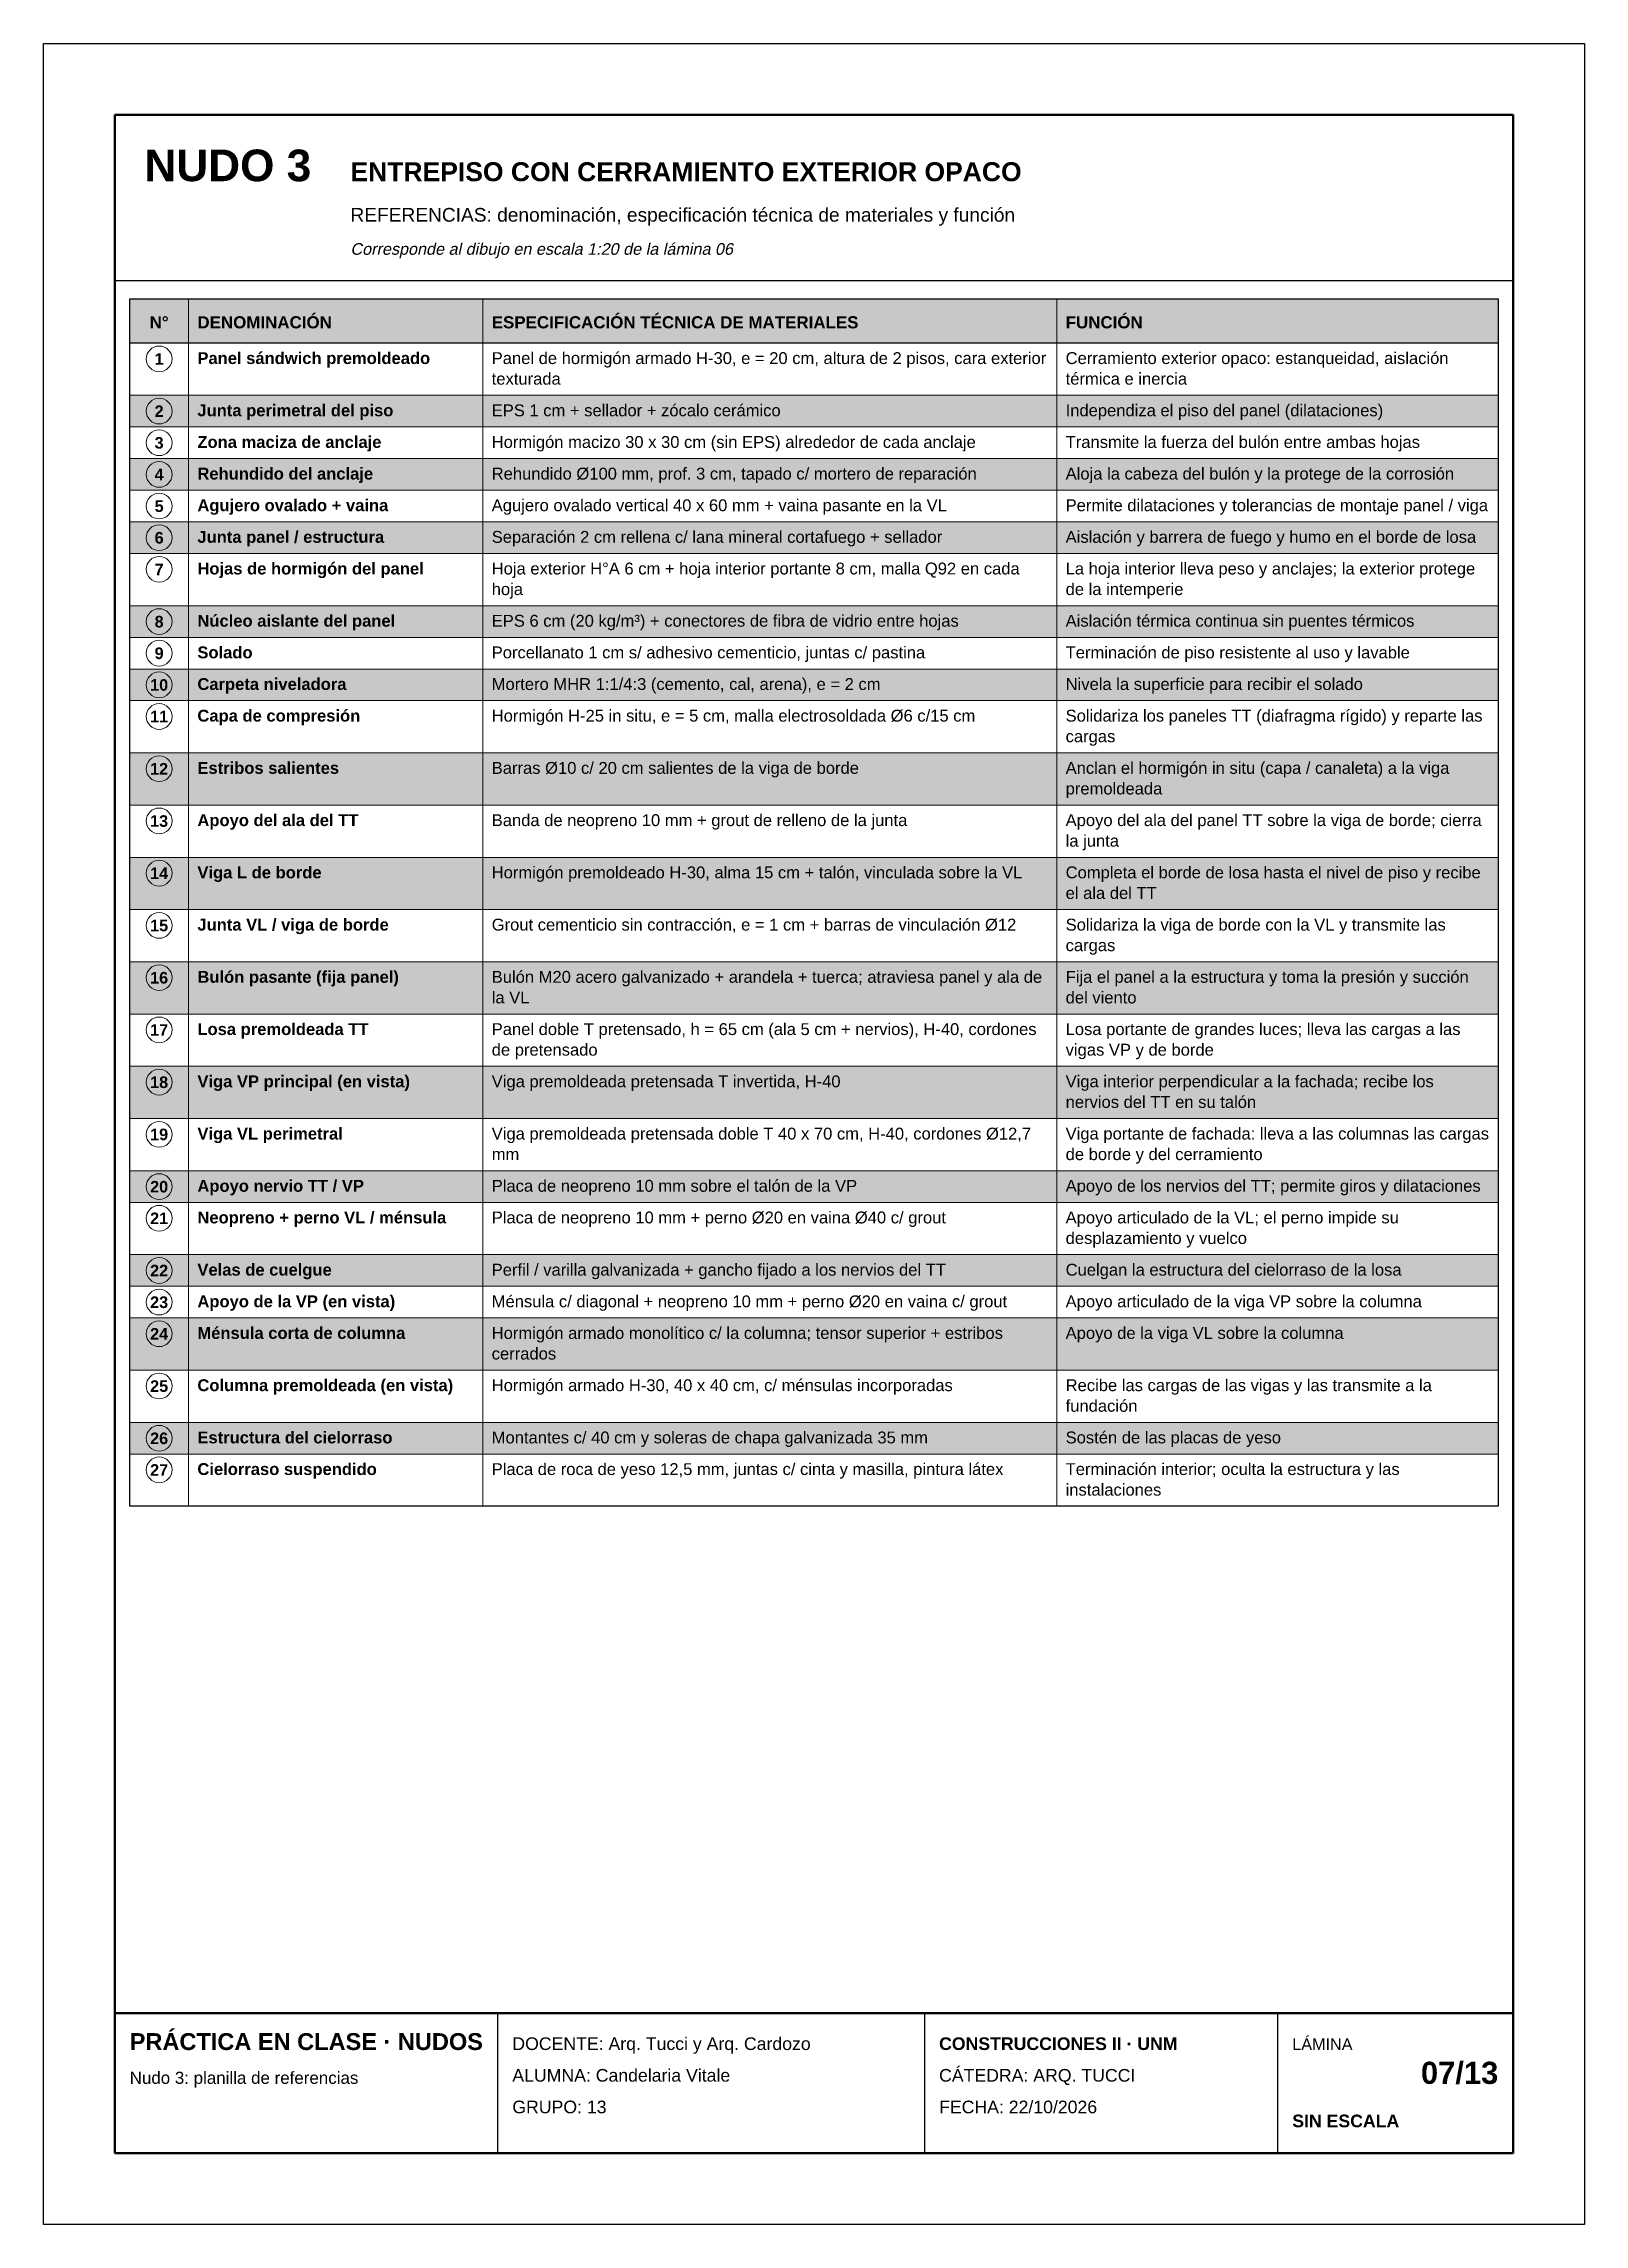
# Model space of a CAD drawing. Header units: millimetres. Extents: x 6 to 4194, y 6 to 5934.
import ezdxf
from ezdxf.enums import TextEntityAlignment as Align

# ---------------------------------------------------------------- set-up
doc = ezdxf.new("R2010")
doc.units = ezdxf.units.MM
doc.header["$LTSCALE"] = 20
for name, color, linetype in [('X-MARCO', 7, 'Continuous'), ('X-ROTULO', 7, 'Continuous'), ('X-TABLA', 7, 'Continuous'), ('X-TEXTOS', 7, 'Continuous')]:
    doc.layers.add(name, color=color, linetype=linetype)
doc.styles.add('ARIAL', font='arial.ttf')
doc.styles.add('ARIAL-B', font='arialbd.ttf')

msp = doc.modelspace()

# ---------------------------------------------------------------- hatches: boundary and pattern name
at = {"layer": 'X-TABLA', "true_color": 0xd9d9d9}
h = msp.add_hatch(color=254, dxfattribs=at)
h.dxf.hatch_style = 1
h.paths.add_polyline_path([(240, 5240), (3960, 5240), (3960, 5120), (240, 5120)])
at = {"layer": 'X-TABLA', "true_color": 0xf2f2f2}
h = msp.add_hatch(color=7, dxfattribs=at)
h.dxf.hatch_style = 1
h.paths.add_polyline_path([(240, 4978), (3960, 4978), (3960, 4892), (240, 4892)])
h = msp.add_hatch(color=7, dxfattribs=at)
h.dxf.hatch_style = 1
h.paths.add_polyline_path([(240, 4806), (3960, 4806), (3960, 4720), (240, 4720)])
h = msp.add_hatch(color=7, dxfattribs=at)
h.dxf.hatch_style = 1
h.paths.add_polyline_path([(240, 4634), (3960, 4634), (3960, 4548), (240, 4548)])
h = msp.add_hatch(color=7, dxfattribs=at)
h.dxf.hatch_style = 1
h.paths.add_polyline_path([(240, 4406), (3960, 4406), (3960, 4320), (240, 4320)])
h = msp.add_hatch(color=7, dxfattribs=at)
h.dxf.hatch_style = 1
h.paths.add_polyline_path([(240, 4234), (3960, 4234), (3960, 4148), (240, 4148)])
h = msp.add_hatch(color=7, dxfattribs=at)
h.dxf.hatch_style = 1
h.paths.add_polyline_path([(240, 4006), (3960, 4006), (3960, 3864), (240, 3864)])
h = msp.add_hatch(color=7, dxfattribs=at)
h.dxf.hatch_style = 1
h.paths.add_polyline_path([(240, 3722), (3960, 3722), (3960, 3580), (240, 3580)])
h = msp.add_hatch(color=7, dxfattribs=at)
h.dxf.hatch_style = 1
h.paths.add_polyline_path([(240, 3438), (3960, 3438), (3960, 3296), (240, 3296)])
h = msp.add_hatch(color=7, dxfattribs=at)
h.dxf.hatch_style = 1
h.paths.add_polyline_path([(240, 3154), (3960, 3154), (3960, 3012), (240, 3012)])
h = msp.add_hatch(color=7, dxfattribs=at)
h.dxf.hatch_style = 1
h.paths.add_polyline_path([(240, 2870), (3960, 2870), (3960, 2784), (240, 2784)])
h = msp.add_hatch(color=7, dxfattribs=at)
h.dxf.hatch_style = 1
h.paths.add_polyline_path([(240, 2642), (3960, 2642), (3960, 2556), (240, 2556)])
h = msp.add_hatch(color=7, dxfattribs=at)
h.dxf.hatch_style = 1
h.paths.add_polyline_path([(240, 2470), (3960, 2470), (3960, 2328), (240, 2328)])
h = msp.add_hatch(color=7, dxfattribs=at)
h.dxf.hatch_style = 1
h.paths.add_polyline_path([(240, 2186), (3960, 2186), (3960, 2100), (240, 2100)])

# ---------------------------------------------------------------- linework, layer by layer
at = {"layer": 'X-MARCO', "lineweight": 30}
msp.add_lwpolyline([(6, 5934), (4194, 5934), (4194, 6), (6, 6)], close=True, dxfattribs=at)
at = {"layer": 'X-MARCO', "lineweight": 50}
msp.add_lwpolyline([(200, 5740), (4000, 5740), (4000, 200), (200, 200)], close=True, dxfattribs=at)
at = {"layer": 'X-ROTULO', "lineweight": 50}
msp.add_lwpolyline([(200, 580), (4000, 580), (4000, 200), (200, 200)], close=True, dxfattribs=at)
at = {"layer": 'X-ROTULO', "lineweight": 25}
for points in [[(1240, 580), (1240, 200)], [(2400, 580), (2400, 200)], [(3360, 580), (3360, 200)]]:
    msp.add_lwpolyline(points, dxfattribs=at)
at = {"layer": 'X-TABLA', "lineweight": 25}
msp.add_lwpolyline([(240, 5240), (3960, 5240), (3960, 5120), (240, 5120)], close=True, dxfattribs=at)
at = {"layer": 'X-TABLA', "lineweight": 30}
msp.add_lwpolyline([(240, 5240), (3960, 5240), (3960, 1958), (240, 1958)], close=True, dxfattribs=at)
at = {"layer": 'X-TABLA', "lineweight": 13}
for points in [[(400, 5240), (400, 1958)], [(1200, 5240), (1200, 1958)], [(2760, 5240), (2760, 1958)], [(240, 4978), (3960, 4978)], [(240, 4892), (3960, 4892)], [(240, 4806), (3960, 4806)], [(240, 4720), (3960, 4720)], [(240, 4634), (3960, 4634)], [(240, 4548), (3960, 4548)], [(240, 4406), (3960, 4406)], [(240, 4320), (3960, 4320)], [(240, 4234), (3960, 4234)], [(240, 4148), (3960, 4148)], [(240, 4006), (3960, 4006)], [(240, 3864), (3960, 3864)], [(240, 3722), (3960, 3722)], [(240, 3580), (3960, 3580)], [(240, 3438), (3960, 3438)], [(240, 3296), (3960, 3296)], [(240, 3154), (3960, 3154)], [(240, 3012), (3960, 3012)], [(240, 2870), (3960, 2870)], [(240, 2784), (3960, 2784)], [(240, 2642), (3960, 2642)], [(240, 2556), (3960, 2556)], [(240, 2470), (3960, 2470)], [(240, 2328), (3960, 2328)], [(240, 2186), (3960, 2186)], [(240, 2100), (3960, 2100)], [(240, 1958), (3960, 1958)]]:
    msp.add_lwpolyline(points, dxfattribs=at)
at = {"layer": 'X-TABLA', "lineweight": 18}
for centre in [(320, 5077), (320, 4935), (320, 4849), (320, 4763), (320, 4677), (320, 4591), (320, 4505), (320, 4363), (320, 4277), (320, 4191), (320, 4105), (320, 3963), (320, 3821), (320, 3679), (320, 3537), (320, 3395), (320, 3253), (320, 3111), (320, 2969), (320, 2827), (320, 2741), (320, 2599), (320, 2513), (320, 2427), (320, 2285), (320, 2143), (320, 2057)]:
    msp.add_circle(centre, 35, dxfattribs=at)
at = {"layer": 'X-TEXTOS', "lineweight": 25}
msp.add_lwpolyline([(200, 5290), (4000, 5290)], dxfattribs=at)

# ---------------------------------------------------------------- texts
at = {"layer": 'X-ROTULO'}
for s, height, style, p in [('PRÁCTICA EN CLASE · NUDOS', 45.824, 'ARIAL-B', (240, 480)), ('DOCENTE: Arq. Tucci y Arq. Cardozo', 34.368, 'ARIAL', (1280, 480)), ('CONSTRUCCIONES II · UNM', 34.368, 'ARIAL-B', (2440, 480)), ('LÁMINA', 31.5, 'ARIAL', (3400, 480)), ('Nudo 3: planilla de referencias', 32.936, 'ARIAL', (240, 388)), ('ALUMNA: Candelaria Vitale', 34.368, 'ARIAL', (1280, 394)), ('CÁTEDRA: ARQ. TUCCI', 34.368, 'ARIAL', (2440, 394)), ('GRUPO: 13', 34.37, 'ARIAL', (1280, 308)), ('FECHA: 22/10/2026', 34.368, 'ARIAL', (2440, 308)), ('SIN ESCALA', 34.37, 'ARIAL-B', (3400, 270))]:
    msp.add_text(s, height=height, dxfattribs=dict(at, style=style)).set_placement(p)
at = {"layer": 'X-ROTULO', "style": 'ARIAL-B'}
msp.add_text('07/13', height=60.14, dxfattribs=at).set_placement((3960, 388), align=Align.RIGHT)
at = {"layer": 'X-TABLA', "style": 'ARIAL-B'}
for s, height, p in [('N°', 32.94, (320, 5160)), ('1', 31.5, (320, 5061)), ('2', 31.5, (320, 4919)), ('3', 31.5, (320, 4833)), ('4', 31.5, (320, 4747)), ('5', 31.5, (320, 4661)), ('6', 31.5, (320, 4575)), ('7', 31.5, (320, 4489)), ('8', 31.5, (320, 4347)), ('9', 31.5, (320, 4261)), ('10', 31.5, (320, 4175)), ('11', 31.5, (320, 4089)), ('12', 31.5, (320, 3947)), ('13', 31.5, (320, 3805)), ('14', 31.5, (320, 3663)), ('15', 31.5, (320, 3521)), ('16', 31.5, (320, 3379)), ('17', 31.5, (320, 3237)), ('18', 31.5, (320, 3095)), ('19', 31.5, (320, 2953)), ('20', 31.5, (320, 2811)), ('21', 31.5, (320, 2725)), ('22', 31.5, (320, 2583)), ('23', 31.5, (320, 2497)), ('24', 31.5, (320, 2411)), ('25', 31.5, (320, 2269)), ('26', 31.5, (320, 2127)), ('27', 31.5, (320, 2041))]:
    msp.add_text(s, height=height, dxfattribs=at).set_placement(p, align=Align.CENTER)
at = {"layer": 'X-TABLA'}
for s, height, style, p in [('DENOMINACIÓN', 32.936, 'ARIAL-B', (424, 5160)), ('ESPECIFICACIÓN TÉCNICA DE MATERIALES', 32.936, 'ARIAL-B', (1224, 5160)), ('FUNCIÓN', 32.94, 'ARIAL-B', (2784, 5160)), ('Panel sándwich premoldeado', 32.22, 'ARIAL-B', (424, 5063)), ('texturada', 32.22, 'ARIAL', (1224, 5007)), ('Panel de hormigón armado H-30, e = 20 cm, altura de 2 pisos, cara exterior', 32.22, 'ARIAL', (1224, 5063)), ('térmica e inercia', 32.22, 'ARIAL', (2784, 5007)), ('Cerramiento exterior opaco: estanqueidad, aislación', 32.22, 'ARIAL', (2784, 5063)), ('Junta perimetral del piso', 32.22, 'ARIAL-B', (424, 4921)), ('EPS 1 cm + sellador + zócalo cerámico', 32.22, 'ARIAL', (1224, 4921)), ('Independiza el piso del panel (dilataciones)', 32.22, 'ARIAL', (2784, 4921)), ('Zona maciza de anclaje', 32.22, 'ARIAL-B', (424, 4835)), ('Hormigón macizo 30 x 30 cm (sin EPS) alrededor de cada anclaje', 32.22, 'ARIAL', (1224, 4835)), ('Transmite la fuerza del bulón entre ambas hojas', 32.22, 'ARIAL', (2784, 4835)), ('Rehundido del anclaje', 32.22, 'ARIAL-B', (424, 4749)), ('Rehundido Ø100 mm, prof. 3 cm, tapado c/ mortero de reparación', 32.22, 'ARIAL', (1224, 4749)), ('Aloja la cabeza del bulón y la protege de la corrosión', 32.22, 'ARIAL', (2784, 4749)), ('Agujero ovalado + vaina', 32.22, 'ARIAL-B', (424, 4663)), ('Agujero ovalado vertical 40 x 60 mm + vaina pasante en la VL', 32.22, 'ARIAL', (1224, 4663)), ('Permite dilataciones y tolerancias de montaje panel / viga', 32.22, 'ARIAL', (2784, 4663)), ('Junta panel / estructura', 32.22, 'ARIAL-B', (424, 4577)), ('Separación 2 cm rellena c/ lana mineral cortafuego + sellador', 32.22, 'ARIAL', (1224, 4577)), ('Aislación y barrera de fuego y humo en el borde de losa', 32.22, 'ARIAL', (2784, 4577)), ('Hojas de hormigón del panel', 32.22, 'ARIAL-B', (424, 4491)), ('Hoja exterior H°A 6 cm + hoja interior portante 8 cm, malla Q92 en cada', 32.22, 'ARIAL', (1224, 4491)), ('La hoja interior lleva peso y anclajes; la exterior protege', 32.22, 'ARIAL', (2784, 4491)), ('hoja', 32.22, 'ARIAL', (1224, 4435)), ('de la intemperie', 32.22, 'ARIAL', (2784, 4435)), ('Núcleo aislante del panel', 32.22, 'ARIAL-B', (424, 4349)), ('EPS 6 cm (20 kg/m³) + conectores de fibra de vidrio entre hojas', 32.22, 'ARIAL', (1224, 4349)), ('Aislación térmica continua sin puentes térmicos', 32.22, 'ARIAL', (2784, 4349)), ('Solado', 32.22, 'ARIAL-B', (424, 4263)), ('Porcellanato 1 cm s/ adhesivo cementicio, juntas c/ pastina', 32.22, 'ARIAL', (1224, 4263)), ('Terminación de piso resistente al uso y lavable', 32.22, 'ARIAL', (2784, 4263)), ('Carpeta niveladora', 32.22, 'ARIAL-B', (424, 4177)), ('Mortero MHR 1:1/4:3 (cemento, cal, arena), e = 2 cm', 32.22, 'ARIAL', (1224, 4177)), ('Nivela la superficie para recibir el solado', 32.22, 'ARIAL', (2784, 4177)), ('Capa de compresión', 32.22, 'ARIAL-B', (424, 4091)), ('Hormigón H-25 in situ, e = 5 cm, malla electrosoldada Ø6 c/15 cm', 32.22, 'ARIAL', (1224, 4091)), ('Solidariza los paneles TT (diafragma rígido) y reparte las', 32.22, 'ARIAL', (2784, 4091)), ('cargas', 32.22, 'ARIAL', (2784, 4035)), ('Estribos salientes', 32.22, 'ARIAL-B', (424, 3949)), ('Barras Ø10 c/ 20 cm salientes de la viga de borde', 32.22, 'ARIAL', (1224, 3949)), ('Anclan el hormigón in situ (capa / canaleta) a la viga', 32.22, 'ARIAL', (2784, 3949)), ('premoldeada', 32.22, 'ARIAL', (2784, 3893)), ('Apoyo del ala del TT', 32.22, 'ARIAL-B', (424, 3807)), ('Banda de neopreno 10 mm + grout de relleno de la junta', 32.22, 'ARIAL', (1224, 3807)), ('Apoyo del ala del panel TT sobre la viga de borde; cierra', 32.22, 'ARIAL', (2784, 3807)), ('la junta', 32.22, 'ARIAL', (2784, 3751)), ('Viga L de borde', 32.22, 'ARIAL-B', (424, 3665)), ('Hormigón premoldeado H-30, alma 15 cm + talón, vinculada sobre la VL', 32.22, 'ARIAL', (1224, 3665)), ('Completa el borde de losa hasta el nivel de piso y recibe', 32.22, 'ARIAL', (2784, 3665)), ('el ala del TT', 32.22, 'ARIAL', (2784, 3609)), ('Junta VL / viga de borde', 32.22, 'ARIAL-B', (424, 3523)), ('Grout cementicio sin contracción, e = 1 cm + barras de vinculación Ø12', 32.22, 'ARIAL', (1224, 3523)), ('Solidariza la viga de borde con la VL y transmite las', 32.22, 'ARIAL', (2784, 3523)), ('cargas', 32.22, 'ARIAL', (2784, 3467)), ('Bulón pasante (fija panel)', 32.22, 'ARIAL-B', (424, 3381)), ('Bulón M20 acero galvanizado + arandela + tuerca; atraviesa panel y ala de', 32.22, 'ARIAL', (1224, 3381)), ('Fija el panel a la estructura y toma la presión y succión', 32.22, 'ARIAL', (2784, 3381)), ('la VL', 32.22, 'ARIAL', (1224, 3325)), ('del viento', 32.22, 'ARIAL', (2784, 3325)), ('Losa premoldeada TT', 32.22, 'ARIAL-B', (424, 3239)), ('Panel doble T pretensado, h = 65 cm (ala 5 cm + nervios), H-40, cordones', 32.22, 'ARIAL', (1224, 3239)), ('Losa portante de grandes luces; lleva las cargas a las', 32.22, 'ARIAL', (2784, 3239)), ('de pretensado', 32.22, 'ARIAL', (1224, 3183)), ('vigas VP y de borde', 32.22, 'ARIAL', (2784, 3183)), ('Viga VP principal (en vista)', 32.22, 'ARIAL-B', (424, 3097)), ('Viga premoldeada pretensada T invertida, H-40', 32.22, 'ARIAL', (1224, 3097)), ('Viga interior perpendicular a la fachada; recibe los', 32.22, 'ARIAL', (2784, 3097)), ('nervios del TT en su talón', 32.22, 'ARIAL', (2784, 3041)), ('Viga VL perimetral', 32.22, 'ARIAL-B', (424, 2955)), ('Viga premoldeada pretensada doble T 40 x 70 cm, H-40, cordones Ø12,7', 32.22, 'ARIAL', (1224, 2955)), ('Viga portante de fachada: lleva a las columnas las cargas', 32.22, 'ARIAL', (2784, 2955)), ('mm', 32.22, 'ARIAL', (1224, 2899)), ('de borde y del cerramiento', 32.22, 'ARIAL', (2784, 2899)), ('Apoyo nervio TT / VP', 32.22, 'ARIAL-B', (424, 2813)), ('Placa de neopreno 10 mm sobre el talón de la VP', 32.22, 'ARIAL', (1224, 2813)), ('Apoyo de los nervios del TT; permite giros y dilataciones', 32.22, 'ARIAL', (2784, 2813)), ('Neopreno + perno VL / ménsula', 32.22, 'ARIAL-B', (424, 2727)), ('Placa de neopreno 10 mm + perno Ø20 en vaina Ø40 c/ grout', 32.22, 'ARIAL', (1224, 2727)), ('Apoyo articulado de la VL; el perno impide su', 32.22, 'ARIAL', (2784, 2727)), ('desplazamiento y vuelco', 32.22, 'ARIAL', (2784, 2671)), ('Velas de cuelgue', 32.22, 'ARIAL-B', (424, 2585)), ('Perfil / varilla galvanizada + gancho fijado a los nervios del TT', 32.22, 'ARIAL', (1224, 2585)), ('Cuelgan la estructura del cielorraso de la losa', 32.22, 'ARIAL', (2784, 2585)), ('Apoyo de la VP (en vista)', 32.22, 'ARIAL-B', (424, 2499)), ('Ménsula c/ diagonal + neopreno 10 mm + perno Ø20 en vaina c/ grout', 32.22, 'ARIAL', (1224, 2499)), ('Apoyo articulado de la viga VP sobre la columna', 32.22, 'ARIAL', (2784, 2499)), ('Ménsula corta de columna', 32.22, 'ARIAL-B', (424, 2413)), ('Hormigón armado monolítico c/ la columna; tensor superior + estribos', 32.22, 'ARIAL', (1224, 2413)), ('Apoyo de la viga VL sobre la columna', 32.22, 'ARIAL', (2784, 2413)), ('cerrados', 32.22, 'ARIAL', (1224, 2357)), ('Columna premoldeada (en vista)', 32.22, 'ARIAL-B', (424, 2271)), ('Hormigón armado H-30, 40 x 40 cm, c/ ménsulas incorporadas', 32.22, 'ARIAL', (1224, 2271)), ('Recibe las cargas de las vigas y las transmite a la', 32.22, 'ARIAL', (2784, 2271)), ('fundación', 32.22, 'ARIAL', (2784, 2215)), ('Estructura del cielorraso', 32.22, 'ARIAL-B', (424, 2129)), ('Montantes c/ 40 cm y soleras de chapa galvanizada 35 mm', 32.22, 'ARIAL', (1224, 2129)), ('Sostén de las placas de yeso', 32.22, 'ARIAL', (2784, 2129)), ('Cielorraso suspendido', 32.22, 'ARIAL-B', (424, 2043)), ('Placa de roca de yeso 12,5 mm, juntas c/ cinta y masilla, pintura látex', 32.22, 'ARIAL', (1224, 2043)), ('Terminación interior; oculta la estructura y las', 32.22, 'ARIAL', (2784, 2043)), ('instalaciones', 32.22, 'ARIAL', (2784, 1987))]:
    msp.add_text(s, height=height, dxfattribs=dict(at, style=style)).set_placement(p)
at = {"layer": 'X-TEXTOS'}
for s, height, style, p in [('NUDO 3', 85.92, 'ARIAL-B', (280, 5560)), ('ENTREPISO CON CERRAMIENTO EXTERIOR OPACO', 51.552, 'ARIAL-B', (840, 5560)), ('REFERENCIAS: denominación, especificación técnica de materiales y función', 37.232, 'ARIAL', (840, 5450))]:
    msp.add_text(s, height=height, dxfattribs=dict(at, style=style)).set_placement(p)
at = {"layer": 'X-TEXTOS', "style": 'ARIAL', "oblique": 12}
msp.add_text('Corresponde al dibujo en escala 1:20 de la lámina 06', height=31.504, dxfattribs=at).set_placement((840, 5360))

doc.saveas('drawing.dxf')
